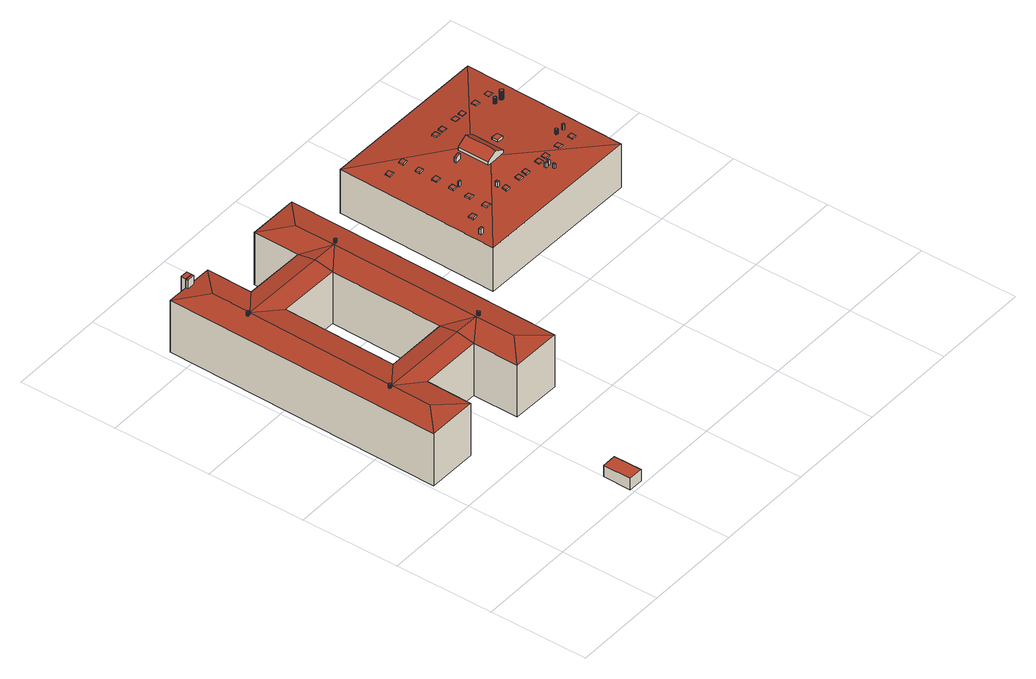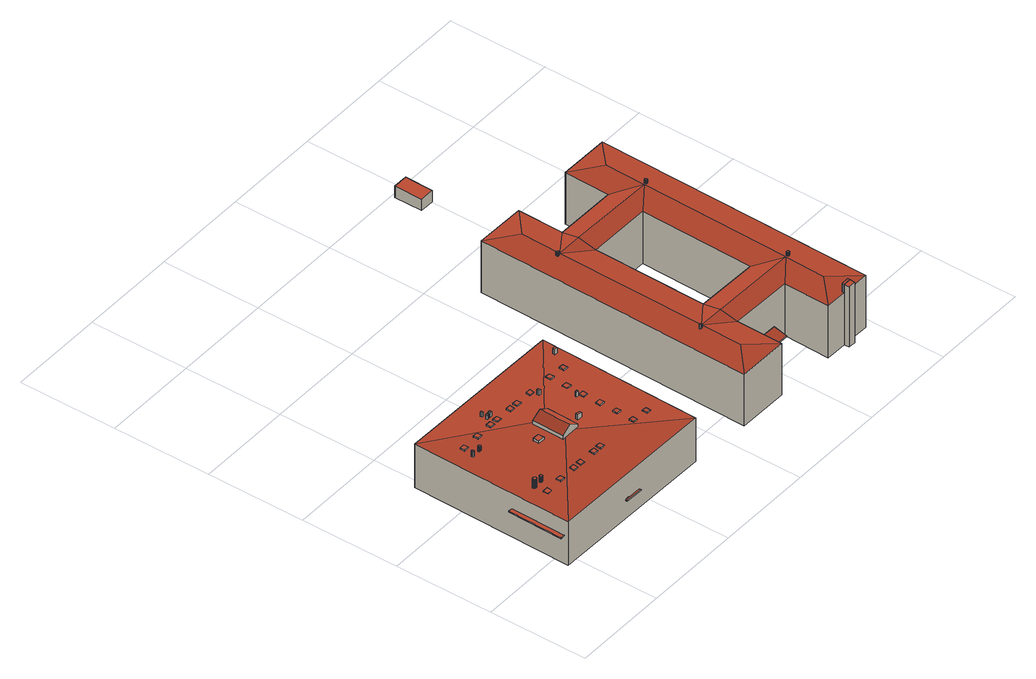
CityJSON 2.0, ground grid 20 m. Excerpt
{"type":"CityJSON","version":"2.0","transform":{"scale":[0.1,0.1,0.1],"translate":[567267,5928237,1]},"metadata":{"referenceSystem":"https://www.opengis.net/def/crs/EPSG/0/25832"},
"CityObjects":{
"building1":{"type":"Building","attributes":{"Grundfläche 2D":"17.105419","Grundhöhe NN":"2.024"},"geometry":[{"type":"Solid","lod":"3","boundaries":[[[[0,1,2,3]],[[4,5,3,2]],[[5,6,0,3]],[[6,7,1,0]],[[7,4,2,1]],[[7,6,5,4]]]],"semantics":{"surfaces":[{"type":"RoofSurface"},{"type":"WallSurface"},{"type":"GroundSurface"}],"values":[[0,1,1,1,1,2]]}}]},
"building2":{"type":"Building","attributes":{"Grundfläche 2D":"1352.550352","Grundhöhe NN":"1.887"},"children":["building2-1","building2-2","building2-3","building2-4","building2-5","building2-6"],"geometry":[{"type":"Solid","lod":"3","boundaries":[[[[8,9,10,11]],[[8,12,13,9]],[[9,13,14,15,16]],[[14,17,18,15]],[[15,18,19,20,21]],[[21,22,23,15]],[[24,25,26,23,22]],[[23,26,27,28,9,16,15]],[[29,28,27]],[[29,10,9,28]],[[30,31,32,33,34,35]],[[30,35,36]],[[37,32,31]],[[37,19,33,32]],[[18,33,19]],[[17,33,18]],[[17,12,34,33]],[[8,34,12]],[[11,34,8]],[[11,36,35,34]],[[38,39,40,41]],[[13,12,42,43]],[[14,13,43,44]],[[17,14,44,45]],[[21,20,19,46,47]],[[22,21,47,48]],[[22,48,49,24]],[[25,50,51,26]],[[27,26,51,52]],[[29,27,52,53]],[[10,29,53,54]],[[11,10,54,55]],[[40,24,49,56,41]],[[38,41,56,57]],[[38,57,50,25,39]],[[40,39,25,24]],[[31,30,58,59]],[[37,31,59,60]],[[17,45,42,12]],[[46,19,37,60]],[[11,55,61,36]],[[30,36,61,58]],[[59,58,61,55,54,53,52,51,50,57,56,49,48,47,46,60],[45,44,43,42]]]],"semantics":{"surfaces":[{"type":"RoofSurface"},{"type":"WallSurface"},{"type":"GroundSurface"}],"values":[[0,0,0,0,0,0,0,0,0,0,0,0,0,0,0,0,0,0,0,0,0,1,1,1,1,1,1,1,1,1,1,1,1,1,1,1,1,1,1,1,1,1,2]]}}]},
"building2-1":{"type":"BuildingInstallation","parents":["building2"],"geometry":[{"type":"MultiSurface","lod":"3","boundaries":[[[62,63,64,65,66,67,68,69,70,71,72,73,74,75,76,77,78,79,80]],[[81,82,62,80]],[[83,84,79,78]],[[84,81,80,79]],[[82,85,63,62]],[[85,86,64,63]],[[86,87,65,64]],[[87,88,66,65]],[[88,89,67,66]],[[89,90,68,67]],[[90,91,69,68]],[[91,92,70,69]],[[92,93,71,70]],[[93,94,71]],[[94,95,72,71]],[[95,96,73,72]],[[96,97,74,73]],[[97,98,75,74]],[[99,100,77,76]],[[100,101,77]],[[101,83,78,77]],[[98,99,76,75]]],"semantics":{"surfaces":[{"type":"RoofSurface"},{"type":"WallSurface"}],"values":[0,1,1,1,1,1,1,1,1,1,1,1,1,1,1,1,1,1,1,1,1,1]}}]},
"building2-2":{"type":"BuildingInstallation","parents":["building2"],"geometry":[{"type":"MultiSurface","lod":"3","boundaries":[[[102,40,39,103]],[[25,104,103,39]],[[102,103,104,105]],[[105,24,40,102]],[[40,24,25,39]]],"semantics":{"surfaces":[{"type":"RoofSurface"},{"type":"WallSurface"}],"values":[0,1,1,1,1]}}]},
"building2-3":{"type":"BuildingInstallation","parents":["building2"],"geometry":[{"type":"MultiSurface","lod":"3","boundaries":[[[106,107,108,109,110,111,112,113,114,115,116,117,118,119,120,121,122,123,124,125]],[[112,111,126,127]],[[110,109,128,129]],[[111,110,129,126]],[[113,112,127,130]],[[114,113,130,131]],[[115,114,131,132]],[[116,115,132,133]],[[117,116,133,134]],[[118,117,134,135]],[[119,118,135,136]],[[120,119,136,137]],[[121,120,137,138]],[[121,138,139]],[[122,121,139,140]],[[123,122,140,141]],[[124,123,141,142]],[[125,124,142,143]],[[106,125,143,144]],[[107,106,144,145]],[[108,107,145,146]],[[109,108,146,128]]],"semantics":{"surfaces":[{"type":"RoofSurface"},{"type":"WallSurface"}],"values":[0,1,1,1,1,1,1,1,1,1,1,1,1,1,1,1,1,1,1,1,1,1]}}]},
"building2-4":{"type":"BuildingInstallation","parents":["building2"],"geometry":[{"type":"MultiSurface","lod":"3","boundaries":[[[147,148,149,150,151,152,153,154,155,156,157,158,159,160,161,162,163]],[[148,147,164,165]],[[149,148,165,166]],[[150,149,166,167]],[[151,150,167,168]],[[152,151,168,169]],[[153,152,169,170]],[[154,153,170,171]],[[154,171,172]],[[155,154,172,173]],[[156,155,173,174]],[[157,156,174,175]],[[158,157,175,176]],[[159,158,176,177]],[[160,159,177,178]],[[161,160,178,179]],[[162,161,179,180]],[[163,162,180,181]],[[147,163,181,164]]],"semantics":{"surfaces":[{"type":"RoofSurface"},{"type":"WallSurface"}],"values":[0,1,1,1,1,1,1,1,1,1,1,1,1,1,1,1,1,1,1]}}]},
"building2-5":{"type":"BuildingInstallation","parents":["building2"],"geometry":[{"type":"MultiSurface","lod":"3","boundaries":[[[182,183,184,185,186,187,188,189,190,191,192,193,194,195,196,197,198]],[[185,184,199,200]],[[185,200,201]],[[184,183,202,199]],[[186,185,201,203]],[[187,186,203,204]],[[188,187,204,205]],[[189,188,205,206]],[[190,189,206,207]],[[191,190,207,208]],[[192,191,208,209]],[[192,209,210]],[[193,192,210,211]],[[194,193,211,212]],[[195,194,212,213]],[[196,195,213,214]],[[197,196,214,215]],[[198,197,215,216]],[[182,198,216,217]],[[183,182,217,202]]],"semantics":{"surfaces":[{"type":"RoofSurface"},{"type":"WallSurface"}],"values":[0,1,1,1,1,1,1,1,1,1,1,1,1,1,1,1,1,1,1,1]}}]},
"building2-6":{"type":"BuildingInstallation","parents":["building2"],"geometry":[{"type":"MultiSurface","lod":"3","boundaries":[[[218,219,220,221]],[[222,223,220,219]],[[223,224,221,220]],[[224,225,218,221]],[[225,222,219,218]],[[222,225,224,223]]],"semantics":{"surfaces":[{"type":"RoofSurface"},{"type":"WallSurface"},{"type":"OuterCeilingSurface"}],"values":[0,1,1,1,1,2]}}]},
"building3":{"type":"Building","attributes":{"Grundfläche 2D":"1154.781320","Grundhöhe NN":"2.408"},"children":["building3-1","building3-2","building3-3","building3-4","building3-5","building3-6","building3-7","building3-8","building3-9","building3-10","building3-11","building3-12","building3-13","building3-14","building3-15","building3-16","building3-17","building3-18","building3-19","building3-20","building3-21","building3-22","building3-23","building3-24","building3-25","building3-26","building3-27","building3-28","building3-29","building3-30","building3-31","building3-32","building3-33","building3-34","building3-35"],"geometry":[{"type":"Solid","lod":"3","boundaries":[[[[226,227,228,229,230,231]],[[232,233,226,231,230,229]],[[234,235,236,237]],[[236,235,238,239,240,241]],[[242,243,244,245,234,237]],[[242,241,240,243]],[[234,245,227,226,233,238,235]],[[228,227,245,244]],[[229,228,244,243,240,239,232]],[[233,232,239,238]],[[237,236,246,247]],[[237,247,248,242]],[[241,242,248,249]],[[236,241,249,246]],[[248,247,246,249]]]],"semantics":{"surfaces":[{"type":"RoofSurface"},{"type":"WallSurface"},{"type":"GroundSurface"}],"values":[[0,0,0,0,0,0,1,1,1,1,1,1,1,1,2]]}}]},
"building3-1":{"type":"BuildingInstallation","parents":["building3"],"geometry":[{"type":"MultiSurface","lod":"3","boundaries":[[[250,251,252,253]],[[253,252,254,255]],[[250,253,255,256]],[[251,250,256,257]],[[252,251,257,254]]],"semantics":{"surfaces":[{"type":"RoofSurface"},{"type":"WallSurface"}],"values":[0,1,1,1,1]}}]},
"building3-2":{"type":"BuildingInstallation","parents":["building3"],"geometry":[{"type":"MultiSurface","lod":"3","boundaries":[[[258,259,260,261]],[[261,260,262,263]],[[258,261,263,264]],[[259,258,264,265]],[[260,259,265,262]]],"semantics":{"surfaces":[{"type":"RoofSurface"},{"type":"WallSurface"}],"values":[0,1,1,1,1]}}]},
"building3-3":{"type":"BuildingInstallation","parents":["building3"],"geometry":[{"type":"MultiSurface","lod":"3","boundaries":[[[266,267,268,269]],[[270,271,269,268]],[[266,269,271,272]],[[272,273,267,266]],[[268,267,273,270]]],"semantics":{"surfaces":[{"type":"RoofSurface"},{"type":"WallSurface"}],"values":[0,1,1,1,1]}}]},
"building3-4":{"type":"BuildingInstallation","parents":["building3"],"geometry":[{"type":"MultiSurface","lod":"3","boundaries":[[[274,275,276,277]],[[276,275,278,279]],[[277,276,279,280]],[[274,277,280,281]],[[275,274,281,278]]],"semantics":{"surfaces":[{"type":"RoofSurface"},{"type":"WallSurface"}],"values":[0,1,1,1,1]}}]},
"building3-5":{"type":"BuildingInstallation","parents":["building3"],"geometry":[{"type":"MultiSurface","lod":"3","boundaries":[[[282,283,284,285]],[[285,284,286,287]],[[282,285,287,288]],[[283,282,288,289]],[[284,283,289,286]]],"semantics":{"surfaces":[{"type":"RoofSurface"},{"type":"WallSurface"}],"values":[0,1,1,1,1]}}]},
"building3-6":{"type":"BuildingInstallation","parents":["building3"],"geometry":[{"type":"MultiSurface","lod":"3","boundaries":[[[290,291,292,293]],[[292,291,294,295]],[[293,292,295,296]],[[290,293,296,297]],[[291,290,297,294]]],"semantics":{"surfaces":[{"type":"RoofSurface"},{"type":"WallSurface"}],"values":[0,1,1,1,1]}}]},
"building3-7":{"type":"BuildingInstallation","parents":["building3"],"geometry":[{"type":"MultiSurface","lod":"3","boundaries":[[[298,299,300,301]],[[300,299,302,303]],[[301,300,303,304]],[[298,301,304,305]],[[299,298,305,302]]],"semantics":{"surfaces":[{"type":"RoofSurface"},{"type":"WallSurface"}],"values":[0,1,1,1,1]}}]},
"building3-8":{"type":"BuildingInstallation","parents":["building3"],"geometry":[{"type":"MultiSurface","lod":"3","boundaries":[[[306,307,308,309]],[[309,308,310,311]],[[306,309,311,312]],[[307,306,312,313]],[[308,307,313,310]]],"semantics":{"surfaces":[{"type":"RoofSurface"},{"type":"WallSurface"}],"values":[0,1,1,1,1]}}]},
"building3-9":{"type":"BuildingInstallation","parents":["building3"],"geometry":[{"type":"MultiSurface","lod":"3","boundaries":[[[314,315,316,317]],[[318,319,316,315]],[[317,316,319,320]],[[314,317,320,321]],[[321,318,315,314]]],"semantics":{"surfaces":[{"type":"RoofSurface"},{"type":"WallSurface"}],"values":[0,1,1,1,1]}}]},
"building3-10":{"type":"BuildingInstallation","parents":["building3"],"geometry":[{"type":"MultiSurface","lod":"3","boundaries":[[[322,323,324,325,326]],[[324,327,328,326,325]],[[328,329,322,326]],[[329,330,323,322]],[[330,327,324,323]]],"semantics":{"surfaces":[{"type":"RoofSurface"},{"type":"WallSurface"}],"values":[0,1,1,1,1]}}]},
"building3-11":{"type":"BuildingInstallation","parents":["building3"],"geometry":[{"type":"MultiSurface","lod":"3","boundaries":[[[331,332,333,334]],[[334,333,335,336]],[[331,334,336,337]],[[332,331,337,338]],[[333,332,338,335]]],"semantics":{"surfaces":[{"type":"RoofSurface"},{"type":"WallSurface"}],"values":[0,1,1,1,1]}}]},
"building3-12":{"type":"BuildingInstallation","parents":["building3"],"geometry":[{"type":"MultiSurface","lod":"3","boundaries":[[[339,340,341,342,343,344,345,346,347,348,349,350,351,352,353]],[[340,339,354,355]],[[339,353,356,354]],[[341,340,355,357]],[[342,341,357,358]],[[343,342,358,359]],[[344,343,359,360]],[[345,344,360,361]],[[346,345,361,362]],[[347,346,362,363]],[[348,347,363,364]],[[349,348,364,365]],[[350,349,365,366]],[[351,350,366,367]],[[352,351,367,368]],[[353,352,368,356]]],"semantics":{"surfaces":[{"type":"RoofSurface"},{"type":"WallSurface"}],"values":[0,1,1,1,1,1,1,1,1,1,1,1,1,1,1,1]}}]},
"building3-13":{"type":"BuildingInstallation","parents":["building3"],"geometry":[{"type":"MultiSurface","lod":"3","boundaries":[[[369,370,371,372]],[[372,371,373,374]],[[369,372,374,375]],[[370,369,375,376]],[[371,370,376,373]]],"semantics":{"surfaces":[{"type":"RoofSurface"},{"type":"WallSurface"}],"values":[0,1,1,1,1]}}]},
"building3-14":{"type":"BuildingInstallation","parents":["building3"],"geometry":[{"type":"MultiSurface","lod":"3","boundaries":[[[377,378,379,380]],[[380,379,381,382]],[[382,383,377,380]],[[383,384,378,377]],[[379,378,384,381]]],"semantics":{"surfaces":[{"type":"RoofSurface"},{"type":"WallSurface"}],"values":[0,1,1,1,1]}}]},
"building3-15":{"type":"BuildingInstallation","parents":["building3"],"geometry":[{"type":"MultiSurface","lod":"3","boundaries":[[[385,386,387,388]],[[388,387,389,390]],[[385,388,390,391]],[[386,385,391,392]],[[387,386,392,389]]],"semantics":{"surfaces":[{"type":"RoofSurface"},{"type":"WallSurface"}],"values":[0,1,1,1,1]}}]},
"building3-16":{"type":"BuildingInstallation","parents":["building3"],"geometry":[{"type":"MultiSurface","lod":"3","boundaries":[[[393,394,395,396,397]],[[398,395,394,393,399,400]],[[396,395,398,401]],[[397,396,401,402]],[[393,397,402,399]]],"semantics":{"surfaces":[{"type":"RoofSurface"},{"type":"WallSurface"}],"values":[0,1,1,1,1]}}]},
"building3-17":{"type":"BuildingInstallation","parents":["building3"],"geometry":[{"type":"MultiSurface","lod":"3","boundaries":[[[403,404,405,406,407]],[[408,405,404,403,409,410]],[[406,405,408,411]],[[407,406,411,412]],[[403,407,412,409]]],"semantics":{"surfaces":[{"type":"RoofSurface"},{"type":"WallSurface"}],"values":[0,1,1,1,1]}}]},
"building3-18":{"type":"BuildingInstallation","parents":["building3"],"geometry":[{"type":"MultiSurface","lod":"3","boundaries":[[[413,414,415,416]],[[416,415,417,418]],[[413,416,418,419]],[[414,413,419,420]],[[415,414,420,417]]],"semantics":{"surfaces":[{"type":"RoofSurface"},{"type":"WallSurface"}],"values":[0,1,1,1,1]}}]},
"building3-19":{"type":"BuildingInstallation","parents":["building3"],"geometry":[{"type":"MultiSurface","lod":"3","boundaries":[[[421,422,423,424]],[[424,423,425,426]],[[421,424,426,427]],[[422,421,427,428]],[[423,422,428,425]]],"semantics":{"surfaces":[{"type":"RoofSurface"},{"type":"WallSurface"}],"values":[0,1,1,1,1]}}]},
"building3-20":{"type":"BuildingInstallation","parents":["building3"],"geometry":[{"type":"MultiSurface","lod":"3","boundaries":[[[429,430,431,432]],[[431,430,433,434]],[[432,431,434,435]],[[429,432,435,436]],[[430,429,436,433]]],"semantics":{"surfaces":[{"type":"RoofSurface"},{"type":"WallSurface"}],"values":[0,1,1,1,1]}}]},
"building3-21":{"type":"BuildingInstallation","parents":["building3"],"geometry":[{"type":"MultiSurface","lod":"3","boundaries":[[[437,438,439,440]],[[438,437,441,442]],[[440,439,443,444]],[[437,440,444,441]],[[439,438,442,443]]],"semantics":{"surfaces":[{"type":"RoofSurface"},{"type":"WallSurface"}],"values":[0,1,1,1,1]}}]},
"building3-22":{"type":"BuildingInstallation","parents":["building3"],"geometry":[{"type":"MultiSurface","lod":"3","boundaries":[[[445,446,447,448]],[[448,447,449,450]],[[445,448,450,451]],[[446,445,451,452]],[[447,446,452,449]]],"semantics":{"surfaces":[{"type":"RoofSurface"},{"type":"WallSurface"}],"values":[0,1,1,1,1]}}]},
"building3-23":{"type":"BuildingInstallation","parents":["building3"],"geometry":[{"type":"MultiSurface","lod":"3","boundaries":[[[453,454,455,456]],[[456,455,457,458]],[[453,456,458,459]],[[454,453,459,460]],[[455,454,460,457]]],"semantics":{"surfaces":[{"type":"RoofSurface"},{"type":"WallSurface"}],"values":[0,1,1,1,1]}}]},
"building3-24":{"type":"BuildingInstallation","parents":["building3"],"geometry":[{"type":"MultiSurface","lod":"3","boundaries":[[[461,462,463,464]],[[464,463,465,466]],[[466,467,461,464]],[[467,468,462,461]],[[463,462,468,465]]],"semantics":{"surfaces":[{"type":"RoofSurface"},{"type":"WallSurface"}],"values":[0,1,1,1,1]}}]},
"building3-25":{"type":"BuildingInstallation","parents":["building3"],"geometry":[{"type":"MultiSurface","lod":"3","boundaries":[[[469,470,471,472]],[[472,471,473,474]],[[469,472,474,475]],[[470,469,475,476]],[[471,470,476,473]]],"semantics":{"surfaces":[{"type":"RoofSurface"},{"type":"WallSurface"}],"values":[0,1,1,1,1]}}]},
"building3-26":{"type":"BuildingInstallation","parents":["building3"],"geometry":[{"type":"MultiSurface","lod":"3","boundaries":[[[477,478,479,480]],[[480,479,481,482]],[[477,480,482,483]],[[478,477,483,484]],[[479,478,484,481]]],"semantics":{"surfaces":[{"type":"RoofSurface"},{"type":"WallSurface"}],"values":[0,1,1,1,1]}}]},
"building3-27":{"type":"BuildingInstallation","parents":["building3"],"geometry":[{"type":"MultiSurface","lod":"3","boundaries":[[[485,486,487,488,489,490,491,492,493,494,495,496,497,498,499,500,501,502,503,504,505,506]],[[507,508,485,506]],[[509,507,506,505]],[[508,510,511,487,486,485]],[[511,512,488,487]],[[512,513,489,488]],[[513,514,490,489]],[[514,515,491,490]],[[515,516,492,491]],[[516,517,493,492]],[[517,518,494,493]],[[518,519,495,494]],[[519,520,496,495]],[[520,521,497,496]],[[521,522,498,497]],[[522,523,499,498]],[[523,524,500,499]],[[524,525,501,500]],[[525,526,501]],[[526,527,502,501]],[[527,528,503,502]],[[528,529,504,503]],[[529,509,505,504]]],"semantics":{"surfaces":[{"type":"RoofSurface"},{"type":"WallSurface"}],"values":[0,1,1,1,1,1,1,1,1,1,1,1,1,1,1,1,1,1,1,1,1,1,1]}}]},
"building3-28":{"type":"BuildingInstallation","parents":["building3"],"geometry":[{"type":"MultiSurface","lod":"3","boundaries":[[[530,531,532,533,534,535,536,537,538,539,540,541,542,543,544,545,546,547,548]],[[549,550,530,548]],[[550,551,531,530]],[[551,552,532,531]],[[552,553,533,532]],[[553,554,534,533]],[[554,555,535,534]],[[555,556,536,535]],[[556,557,537,536]],[[557,558,538,537]],[[558,559,539,538]],[[559,560,540,539]],[[560,561,541,540]],[[561,562,541]],[[562,563,542,541]],[[563,564,543,542]],[[564,565,544,543]],[[565,566,545,544]],[[566,567,546,545]],[[567,568,547,546]],[[568,549,548,547]]],"semantics":{"surfaces":[{"type":"RoofSurface"},{"type":"WallSurface"}],"values":[0,1,1,1,1,1,1,1,1,1,1,1,1,1,1,1,1,1,1,1,1]}}]},
"building3-29":{"type":"BuildingInstallation","parents":["building3"],"geometry":[{"type":"MultiSurface","lod":"3","boundaries":[[[569,570,571,572]],[[569,572,573,574]],[[572,571,575,573]],[[570,569,574,576]],[[571,570,576,575]]],"semantics":{"surfaces":[{"type":"RoofSurface"},{"type":"WallSurface"}],"values":[0,1,1,1,1]}}]},
"building3-30":{"type":"BuildingInstallation","parents":["building3"],"geometry":[{"type":"MultiSurface","lod":"3","boundaries":[[[577,578,579,580]],[[581,582,580,579]],[[577,580,582,583]],[[583,584,578,577]],[[579,578,584,581]]],"semantics":{"surfaces":[{"type":"RoofSurface"},{"type":"WallSurface"}],"values":[0,1,1,1,1]}}]},
"building3-31":{"type":"BuildingInstallation","parents":["building3"],"geometry":[{"type":"MultiSurface","lod":"3","boundaries":[[[585,586,587,588]],[[588,587,589,590]],[[585,588,590,591]],[[586,585,591,592]],[[587,586,592,589]]],"semantics":{"surfaces":[{"type":"RoofSurface"},{"type":"WallSurface"}],"values":[0,1,1,1,1]}}]},
"building3-32":{"type":"BuildingInstallation","parents":["building3"],"geometry":[{"type":"MultiSurface","lod":"3","boundaries":[[[593,594,595,596,597,598,599,600,601,602,603,604,605,606,607,608,609,610,611,612,613,614,615,616,617,618,619,620]],[[595,594,621,622]],[[596,595,622,623]],[[593,620,624,625]],[[594,593,625,621]],[[597,596,623,626]],[[598,597,626,627]],[[599,598,627,628]],[[600,599,628,629]],[[601,600,629,630]],[[602,601,630,631]],[[603,602,631,632]],[[604,603,632,633]],[[605,604,633,634]],[[606,605,634,635]],[[607,606,635,636]],[[608,607,636,637]],[[609,608,637,638]],[[610,609,638,639]],[[611,610,639,640]],[[612,611,640,641]],[[613,612,641,642]],[[614,613,642,643]],[[615,614,643,644]],[[616,615,644,645]],[[617,616,645,646]],[[618,617,646,647]],[[619,618,647,648]],[[620,619,648,624]]],"semantics":{"surfaces":[{"type":"RoofSurface"},{"type":"WallSurface"}],"values":[0,1,1,1,1,1,1,1,1,1,1,1,1,1,1,1,1,1,1,1,1,1,1,1,1,1,1,1,1]}}]},
"building3-33":{"type":"BuildingInstallation","parents":["building3"],"geometry":[{"type":"MultiSurface","lod":"3","boundaries":[[[649,650,651,652]],[[652,651,653,654]],[[649,652,654,655]],[[650,649,655,656]],[[651,650,656,653]]],"semantics":{"surfaces":[{"type":"RoofSurface"},{"type":"WallSurface"}],"values":[0,1,1,1,1]}}]},
"building3-34":{"type":"BuildingInstallation","parents":["building3"],"geometry":[{"type":"MultiSurface","lod":"3","boundaries":[[[657,658,659,660]],[[661,662,660,659]],[[662,663,657,660]],[[663,664,658,657]],[[664,661,659,658]],[[664,663,662,661]]],"semantics":{"surfaces":[{"type":"RoofSurface"},{"type":"WallSurface"},{"type":"OuterCeilingSurface"}],"values":[0,1,1,1,1,2]}}]},
"building3-35":{"type":"BuildingInstallation","parents":["building3"],"geometry":[{"type":"MultiSurface","lod":"3","boundaries":[[[665,666,667,668]],[[669,670,667,666]],[[670,671,668,667]],[[671,672,665,668]],[[672,669,666,665]],[[669,672,671,670]]],"semantics":{"surfaces":[{"type":"RoofSurface"},{"type":"WallSurface"},{"type":"OuterCeilingSurface"}],"values":[0,1,1,1,1,2]}}]}
},
"vertices":[
[229,65,35],[200,65,35],[199,8,35],[229,8,35],[199,8,10],[229,8,10],[229,65,10],[200,65,10],
[239,406,130],[60,409,130],[111,372,123],[238,371,123],[240,444,123],[112,446,123],[117,678,123],[67,716,130],[67,712,130],[244,675,123],[244,712,130],[245,749,123],[147,752,123],[118,752,123],[120,846,123],[69,797,130],[76,847,123],[60,847,123],[17,848,123],[7,280,123],[58,327,130],[109,279,123],[339,275,123],[349,842,123],[297,794,130],[296,711,130],[291,406,130],[290,324,130],[237,277,123],[246,843,123],[61,858,142],[60,847,142],[76,847,142],[76,857,142],[240,444,9],[112,446,9],[117,678,9],[244,675,9],[245,749,9],[118,752,9],[120,846,9],[76,847,9],[60,847,9],[17,848,9],[7,280,9],[109,279,9],[111,372,9],[238,371,9],[76,857,9],[61,858,9],[339,275,9],[349,842,9],[246,843,9],[237,277,9],
[59,717,137],[58,717,137],[58,716,137],[58,715,137],[58,714,137],[58,713,137],[59,713,137],[60,713,137],[61,713,137],[62,713,137],[62,714,137],[63,714,137],[63,715,137],[63,716,137],[62,716,137],[62,717,137],[61,717,137],[61,718,137],[60,718,137],[60,718,129],[59,717,129],[61,717,129],[61,718,129],[58,717,129],[58,716,129],[58,715,129],[58,714,129],[58,713,129],[59,713,129],[60,713,129],[61,713,129],[62,713,129],[62,713,130],[62,714,130],[63,714,130],[63,715,130],[63,716,130],[62,716,130],[62,717,130],[62,717,129],
[76,842,142],[60,842,142],[60,842,123],[76,842,123],
[57,409,137],[57,410,137],[56,410,137],[56,411,137],[55,411,137],[54,411,137],[53,411,137],[53,410,137],[52,410,137],[52,409,137],[52,408,137],[52,407,137],[53,407,137],[53,406,137],[54,406,137],[55,406,137],[56,406,137],[56,407,137],[57,407,137],[57,408,137],[54,411,129],[53,411,129],[56,411,130],[55,411,129],[53,410,129],[52,410,129],[52,409,129],[52,408,129],[52,407,129],[53,407,129],[53,406,129],[54,406,129],[55,406,129],[55,406,130],[56,406,130],[56,407,130],[57,407,130],[57,408,130],[57,409,130],[57,410,130],[56,410,130],
[302,716,137],[301,716,137],[301,715,137],[300,715,137],[300,714,137],[300,713,137],[301,713,137],[301,712,137],[302,712,137],[303,712,137],[304,712,137],[304,713,137],[305,713,137],[305,714,137],[304,715,137],[304,716,137],[303,716,137],[302,716,129],[301,716,129],[301,715,130],[300,715,130],[300,714,130],[300,713,130],[301,713,130],[301,712,130],[301,712,129],[302,712,129],[303,712,129],[304,712,129],[304,713,129],[305,713,129],[305,714,129],[304,715,129],[304,716,129],[303,716,129],
[298,407,137],[298,408,137],[297,408,137],[296,408,137],[295,407,137],[295,406,137],[294,406,137],[294,405,137],[295,405,137],[295,404,137],[296,403,137],[297,403,137],[298,403,137],[299,404,137],[299,405,137],[299,406,137],[299,407,137],[297,408,129],[296,408,129],[296,408,130],[298,408,129],[295,407,130],[295,406,130],[294,406,130],[294,405,130],[295,405,130],[295,404,130],[296,403,130],[296,403,129],[297,403,129],[298,403,129],[299,404,129],[299,405,129],[299,406,129],[299,407,129],[298,407,129],
[147,779,41],[147,752,48],[216,750,48],[217,778,41],[147,752,39],[216,750,39],[217,778,39],[147,779,39],
[648,636,141],[669,636,129],[670,702,129],[650,702,141],[650,690,141],[649,648,141],[629,702,129],[628,637,129],[662,636,122],[635,636,122],[471,507,110],[820,501,110],[628,637,122],[629,702,122],[636,702,122],[478,838,110],[827,832,110],[664,702,122],[670,702,122],[669,636,122],[471,507,14],[820,501,14],[827,832,14],[478,838,14],
[491,548,123],[485,548,123],[485,543,123],[491,543,123],[485,543,111],[491,543,111],[491,548,111],[485,548,111],
[547,766,118],[547,756,118],[557,756,119],[557,766,119],[557,756,116],[557,766,116],[547,766,115],[547,756,115],
[647,754,119],[647,764,119],[637,764,119],[637,755,119],[637,764,116],[637,755,117],[647,754,117],[647,764,116],
[546,720,118],[556,720,119],[556,730,119],[546,730,118],[556,720,116],[556,730,116],[546,730,115],[546,720,115],
[613,690,133],[602,690,130],[602,685,130],[613,685,133],[602,685,120],[613,685,121],[613,690,121],[602,690,120],
[715,573,119],[716,583,119],[705,583,119],[705,573,119],[716,583,117],[705,583,117],[705,573,116],[715,573,116],
[545,648,118],[555,648,118],[555,658,118],[545,658,118],[555,648,116],[555,658,116],[545,658,115],[545,648,115],
[651,574,119],[661,574,119],[662,584,119],[652,584,119],[662,584,117],[652,584,117],[651,574,116],[661,574,116],
[543,576,118],[553,575,118],[553,586,118],[543,586,118],[553,575,116],[553,586,116],[543,586,115],[543,576,115],
[597,575,119],[607,575,119],[608,585,119],[599,585,119],[598,585,119],[608,585,117],[598,585,117],[597,575,116],[607,575,116],
[511,757,114],[521,757,116],[521,767,116],[511,767,114],[521,767,113],[511,767,112],[511,757,112],[521,757,113],
[791,602,124],[790,603,124],[789,603,124],[788,603,124],[787,602,124],[787,601,124],[787,600,124],[787,599,124],[788,598,124],[789,598,124],[790,598,124],[790,599,124],[791,599,124],[791,600,124],[791,601,124],[791,602,112],[790,603,112],[791,601,112],[789,603,112],[788,603,112],[787,602,112],[787,601,112],[787,600,112],[787,599,112],[788,598,112],[789,598,112],[790,598,112],[790,599,112],[791,599,112],[791,600,112],
[563,648,127],[558,649,127],[558,645,127],[562,645,127],[558,645,116],[562,645,117],[563,648,117],[558,649,116],
[688,675,125],[688,663,125],[701,662,125],[701,674,125],[701,662,119],[701,674,119],[688,675,120],[688,663,120],
[719,753,118],[719,763,118],[709,763,118],[709,753,118],[709,763,116],[709,753,117],[719,753,117],[719,763,116],
[595,592,129],[598,592,129],[599,592,129],[599,597,129],[595,597,129],[599,592,118],[595,592,118],[598,592,118],[599,597,118],[595,597,118],
[696,560,125],[699,560,125],[700,560,125],[700,564,125],[696,564,125],[700,560,115],[696,560,115],[699,560,115],[700,564,115],[696,564,115],
[507,577,115],[517,577,116],[517,587,116],[507,587,115],[517,587,113],[507,587,112],[507,577,112],[517,577,113],
[751,573,118],[751,583,118],[741,583,118],[741,573,118],[741,583,116],[741,573,116],[751,573,115],[751,583,115],
[696,552,124],[696,548,124],[699,548,124],[699,552,124],[696,548,114],[699,548,114],[699,552,114],[696,552,114],
[701,753,118],[701,763,118],[691,764,118],[690,754,118],[701,753,117],[701,763,116],[691,764,116],[690,754,117],
[633,575,119],[643,574,119],[643,584,119],[633,585,119],[643,584,117],[633,585,117],[633,575,116],[643,574,116],
[697,573,119],[697,583,119],[687,583,119],[687,574,119],[687,583,117],[687,574,116],[697,573,116],[697,583,117],
[755,752,118],[755,762,118],[745,762,118],[745,753,118],[745,762,116],[745,753,116],[755,752,115],[755,762,115],
[692,564,125],[688,564,125],[688,559,125],[692,559,125],[688,559,115],[692,559,115],[692,564,115],[688,564,115],
[544,612,118],[554,612,118],[554,622,118],[544,623,118],[554,622,116],[544,623,115],[544,612,115],[554,612,116],
[772,736,126],[771,736,126],[771,735,126],[770,735,126],[770,734,126],[770,733,126],[770,732,126],[771,732,126],[771,731,126],[772,731,126],[773,730,126],[774,731,126],[775,731,126],[775,732,126],[776,732,126],[776,733,126],[776,734,126],[776,735,126],[775,735,126],[775,736,126],[774,736,126],[773,736,126],[773,736,114],[772,736,114],[774,736,114],[771,736,114],[771,735,114],[770,735,114],[770,734,114],[770,733,114],[770,732,114],[771,732,114],[771,731,114],[772,731,114],[773,730,114],[774,731,114],[775,731,114],[775,732,114],[776,732,114],[776,733,113],[776,734,113],[776,734,114],[776,735,114],[775,735,114],[775,736,114],
[772,604,124],[771,604,124],[770,604,124],[770,603,124],[769,602,124],[769,601,124],[769,600,124],[770,600,124],[770,599,124],[771,599,124],[772,599,124],[773,599,124],[773,600,124],[774,600,124],[774,601,124],[774,602,124],[774,603,124],[773,603,124],[773,604,124],[773,604,114],[772,604,114],[771,604,114],[770,604,114],[770,603,114],[769,602,114],[769,601,114],[769,600,114],[770,600,114],[770,599,114],[771,599,114],[772,599,114],[773,599,114],[773,599,113],[773,600,113],[774,600,113],[774,601,113],[774,602,113],[774,603,113],[773,603,113],
[791,752,114],[791,762,114],[781,762,114],[780,752,114],[780,752,113],[791,752,112],[781,762,113],[791,762,112],
[665,754,119],[665,764,119],[655,764,119],[654,755,119],[655,764,116],[654,755,117],[665,754,117],[665,764,116],
[545,684,118],[556,684,118],[556,694,118],[545,694,118],[556,694,116],[545,694,115],[545,684,115],[556,684,116],
[791,736,131],[790,737,131],[789,736,131],[788,736,131],[787,735,131],[787,734,131],[786,734,131],[786,733,131],[786,732,131],[786,731,131],[787,731,131],[787,730,131],[788,730,131],[788,729,131],[789,729,131],[790,729,131],[791,729,131],[792,729,131],[792,730,131],[793,730,131],[793,731,131],[794,731,131],[794,732,131],[794,733,131],[794,734,131],[793,734,131],[793,735,131],[792,736,131],[790,737,112],[789,736,112],[788,736,113],[792,736,112],[791,736,112],[787,735,113],[787,734,113],[786,734,113],[786,733,113],[786,732,113],[786,731,113],[787,731,113],[787,730,113],[788,730,113],[788,729,113],[789,729,112],[790,729,112],[791,729,112],[792,729,112],[792,730,112],[793,730,112],[793,731,112],[794,731,112],[794,732,112],[794,733,112],[794,734,112],[793,734,112],[793,735,112],
[787,572,115],[787,582,115],[777,582,115],[777,572,115],[777,582,113],[777,572,113],[787,572,112],[787,582,112],
[836,824,77],[827,824,77],[824,711,77],[833,711,77],[824,711,75],[833,711,75],[836,824,75],[827,824,75],
[634,840,57],[634,835,57],[671,835,57],[671,839,57],[634,835,55],[671,835,55],[671,839,55],[634,840,55]
]}
